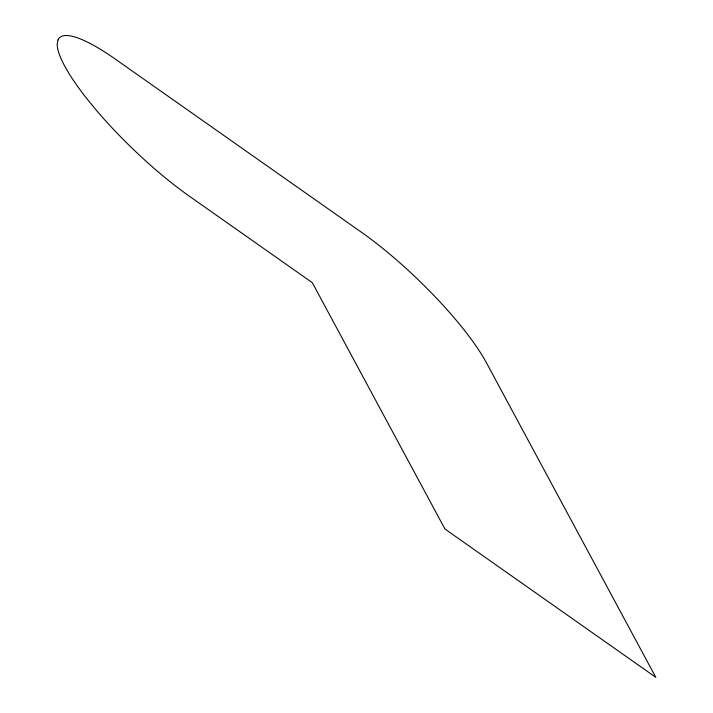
<?xml version="1.0" encoding="UTF-8"?>
<svg xmlns="http://www.w3.org/2000/svg" width="713" height="713" viewBox="0 0 713 713"><rect width="100%" height="100%" fill="white"/><g stroke="black" fill="none" stroke-linecap="round" stroke-linejoin="round"><path stroke-width="1.07" d="M57.949 39.999L57.183 44.447A129.409 28.859 44 0 0 85.382 96.808L94.784 108.412A129.409 28.859 44 0 0 189.302 196.155L312.312 282.696L444.93 528.984L655.817 677.35L486.364 362.65A129.409 28.859 44 0 0 361.66 232.411L115.622 59.322A129.409 28.859 44 0 0 57.949 39.999"/></g></svg>
